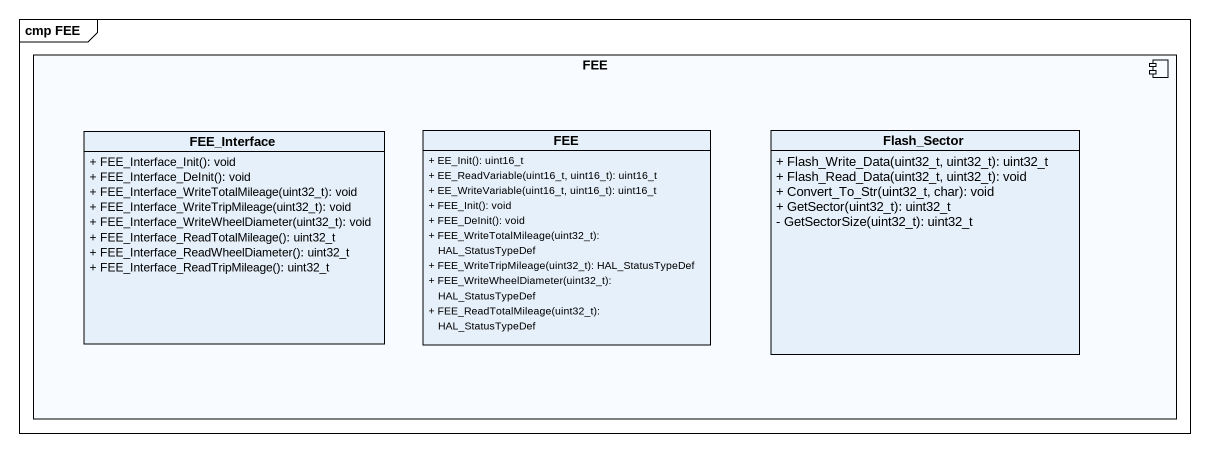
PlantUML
@startuml
mainframe cmp FEE
hide circle
hide empty members
skinparam classAttributeIconSize 0
component FEE {
  class FEE_Interface {
    + FEE_Interface_Init(): void
    + FEE_Interface_DeInit(): void
    + FEE_Interface_WriteTotalMileage(uint32_t): void
    + FEE_Interface_WriteTripMileage(uint32_t): void
    + FEE_Interface_WriteWheelDiameter(uint32_t): void
    + FEE_Interface_ReadTotalMileage(): uint32_t
    + FEE_Interface_ReadWheelDiameter(): uint32_t
    + FEE_Interface_ReadTripMileage(): uint32_t
  }
  class "FEE" as FEE_2 {
    + EE_Init(): uint16_t
    + EE_ReadVariable(uint16_t, uint16_t): uint16_t
    + EE_WriteVariable(uint16_t, uint16_t): uint16_t
    + FEE_Init(): void
    + FEE_DeInit(): void
    + FEE_WriteTotalMileage(uint32_t): HAL_StatusTypeDef
    + FEE_WriteTripMileage(uint32_t): HAL_StatusTypeDef
    + FEE_WriteWheelDiameter(uint32_t): HAL_StatusTypeDef
    + FEE_ReadTotalMileage(uint32_t): HAL_StatusTypeDef
  }
  class Flash_Sector {
    + Flash_Write_Data(uint32_t, uint32_t): uint32_t
    + Flash_Read_Data(uint32_t, uint32_t): void
    + Convert_To_Str(uint32_t, char): void
    + GetSector(uint32_t): uint32_t
    - GetSectorSize(uint32_t): uint32_t
  }
}
@enduml
